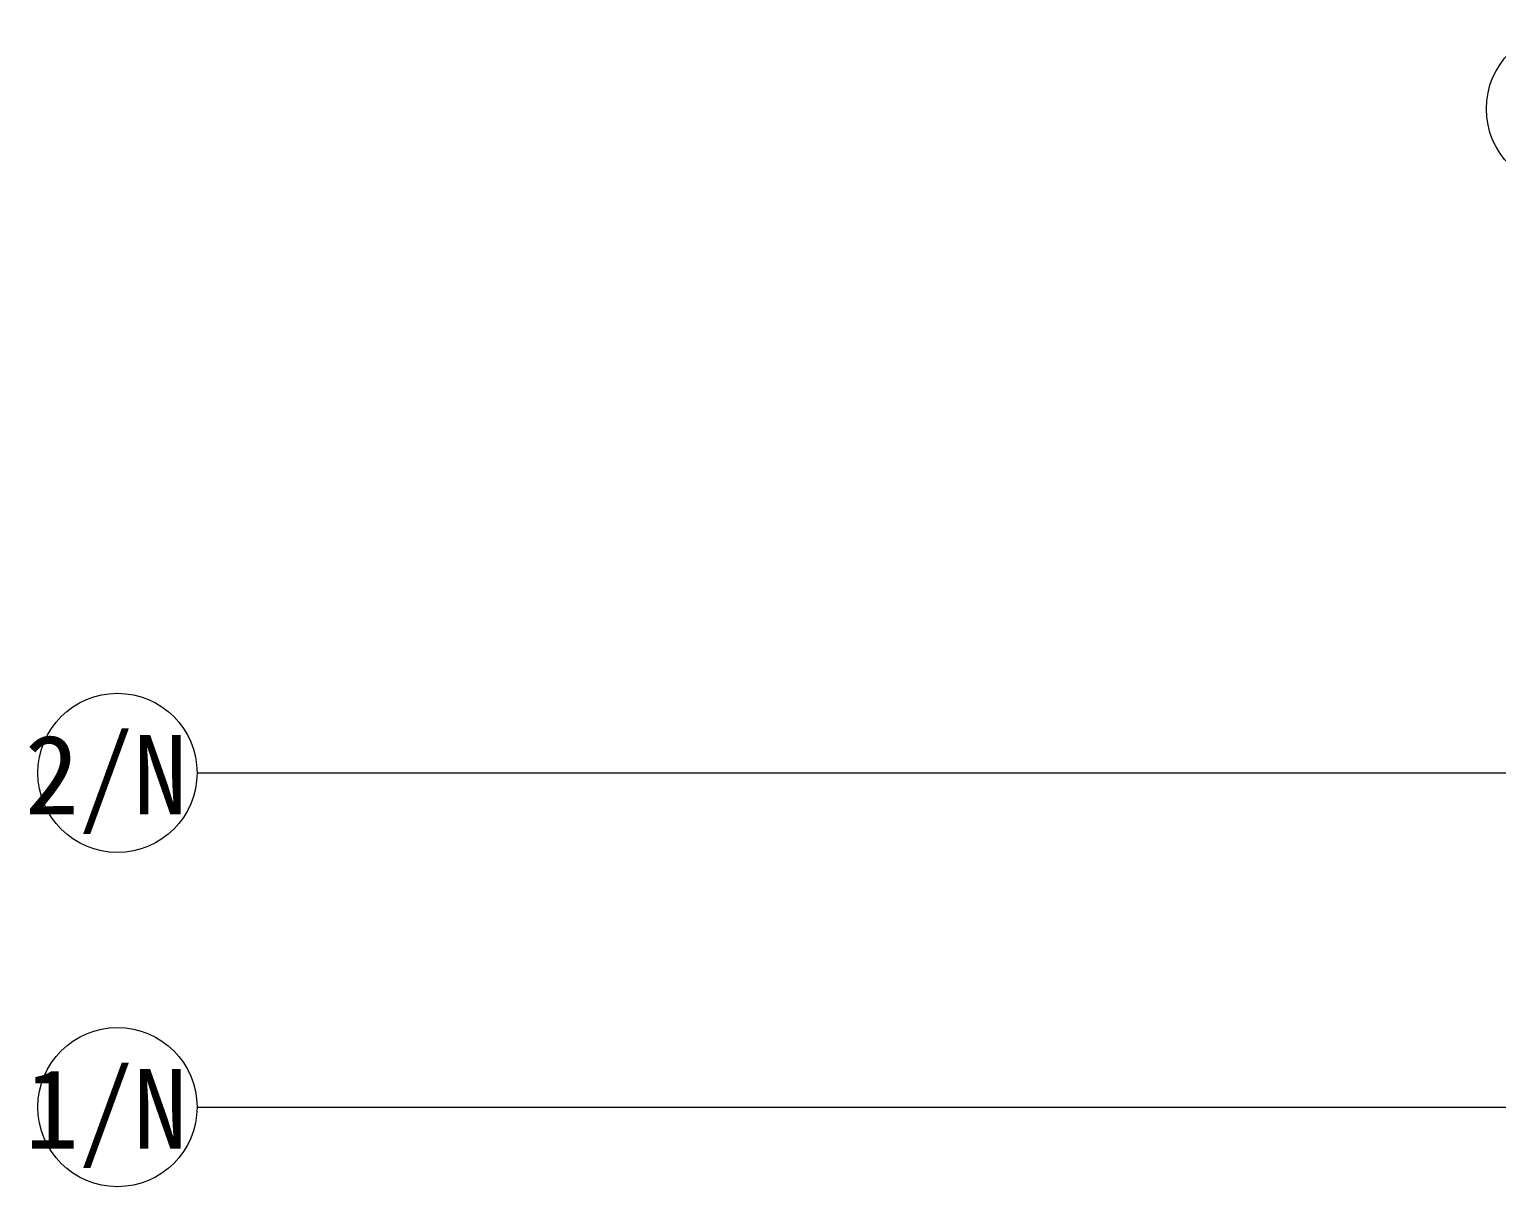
# Model space of a CAD drawing. Header units: millimetres. Extents: x 124696 to 347024, y 412631 to 564609.
# Drawn here: x 124696 to 138519, y 553702 to 564609 of the extents above; entities that cross this region are included whole.
import ezdxf

# ---------------------------------------------------------------- set-up
doc = ezdxf.new("R2010")
doc.units = ezdxf.units.MM
doc.header["$LTSCALE"] = 1500
doc.header["$MEASUREMENT"] = 0
doc.linetypes.add('二层平面图$0$轴网线_12_3_3_3 mm', pattern=[21, 12, -3, 3, -3])
doc.layers.add('0-建筑底图', color=7, linetype='Continuous')
doc.layers.add('二层平面图$0$A-ANNO-AXIS-TEXT', color=7, linetype='Continuous', lineweight=15)
doc.layers.add('二层平面图$0$ANNO-DOTE-1', color=10, linetype='二层平面图$0$轴网线_12_3_3_3 mm', lineweight=15)
doc.styles.add('二层平面图$0$黑体_3', font='simhei.ttf', dxfattribs={"height": 750})

# ---------------------------------------------------------------- blocks, each defined once
blk = doc.blocks.new('二层平面图$0$轴网 - 10mm圆_主轴号-315064-104-2F')
at = {"layer": '二层平面图$0$A-ANNO-AXIS-TEXT'}
blk.add_circle((0, 0), 5, dxfattribs=at)
blk = doc.blocks.new('二层平面图')
at = {"layer": '二层平面图$0$ANNO-DOTE-1', "color": 8}
for p, q in [((-18896.2, 101250), (101078.3, 101250)), ((-18896.2, 98100), (101078.3, 98100))]:
    blk.add_line(p, q, dxfattribs=at)
at = {"layer": '二层平面图$0$A-ANNO-AXIS-TEXT', "color": 8, "xscale": 149.9999999999999, "yscale": 149.9999999999999, "zscale": 149.9999999999999}
blk.add_blockref('二层平面图$0$轴网 - 10mm圆_主轴号-315064-104-2F', (-6000, 107507.2), dxfattribs=at)
at = {"layer": '二层平面图$0$A-ANNO-AXIS-TEXT', "color": 8, "xscale": 149.9999999999999, "yscale": 149.9999999999999, "zscale": 149.9999999999999, "rotation": 269.9999999999997}
for p in [(-19646.2, 101250), (-19646.2, 98100)]:
    blk.add_blockref('二层平面图$0$轴网 - 10mm圆_主轴号-315064-104-2F', p, dxfattribs=at)
at = {"layer": '二层平面图$0$A-ANNO-AXIS-TEXT', "color": 8, "char_height": 750, "width": 1984.177, "attachment_point": 1, "style": '二层平面图$0$黑体_3'}
for s, insert in [('2/N', (-20518.6, 101607.9)), ('1/N', (-20518.6, 98457.9))]:
    blk.add_mtext(s, dxfattribs=dict(at, insert=insert))

msp = doc.modelspace()

# ---------------------------------------------------------------- block references
at = {"layer": '0-建筑底图'}
msp.add_blockref('二层平面图', (145172, 456352), dxfattribs=at)

doc.saveas('drawing.dxf')
